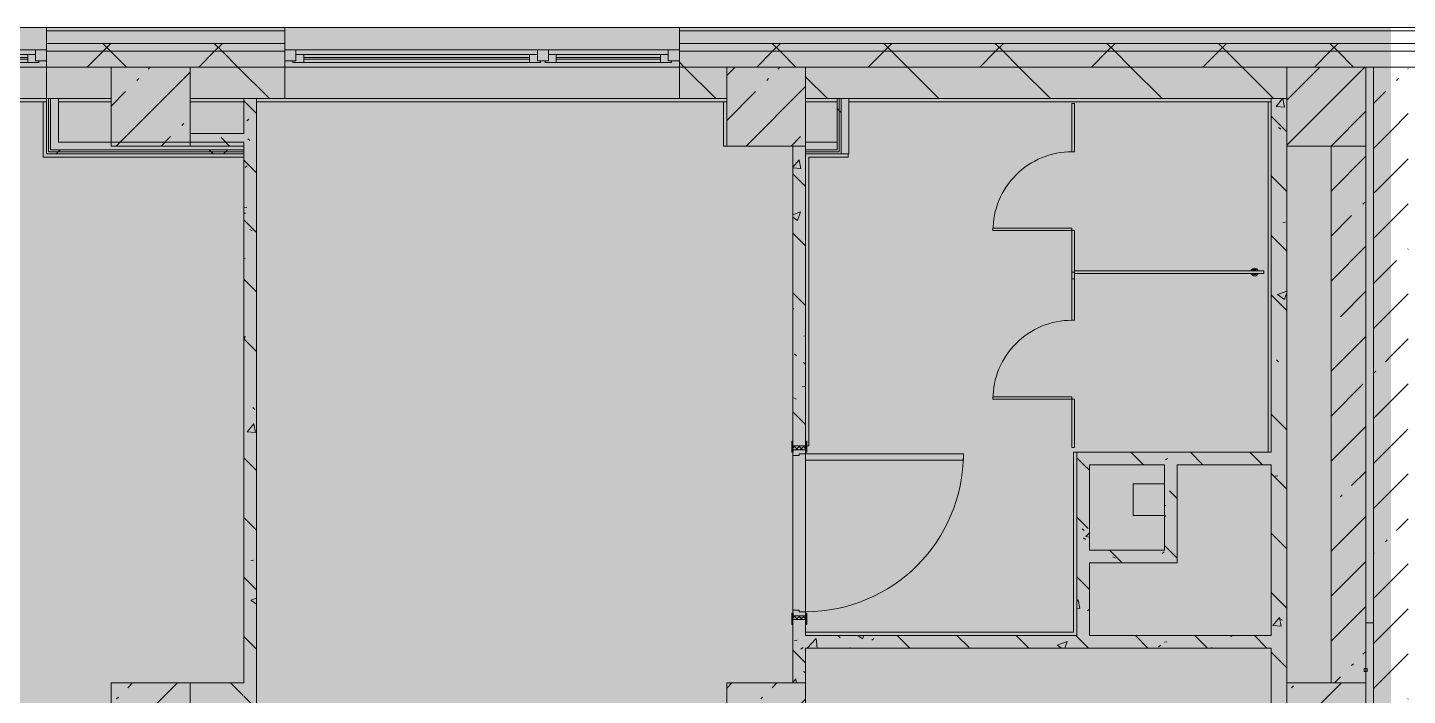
# Model space of a CAD drawing. Header units: millimetres. Extents: x 34897 to 231692, y -8553 to 29000.
# Drawn here: x 180901 to 189646, y 23120 to 27350 of the extents above; entities that cross this region are included whole.
import ezdxf

# ---------------------------------------------------------------- set-up
doc = ezdxf.new("R2010")
doc.units = ezdxf.units.MM
doc.layers.add('A-DETL-GENF-2', color=7, linetype='Continuous', lineweight=9, true_color=0xc0c0c0, transparency=0.4)
for name, color, linetype, lineweight, true_color in [('A-DOOR-1', 7, 'Continuous', 5, 0xaaaaaa), ('A-DOOR-2', 7, 'Continuous', 5, 0xe2e2e2), ('A-DOOR-3', 7, 'Continuous', 5, 0xb7b7b7), ('A-DOOR-4', 7, 'Continuous', 5, 0x737373), ('A-DOOR-FRAM-1', 7, 'Continuous', 5, 0xe2e2e2), ('A-DOOR-FRAM-2', 7, 'Continuous', 5, 0xaaaaaa), ('A-DOOR-FRAM-3', 7, 'Continuous', 5, 0xb7b7b7), ('A-FLOR-2', 7, 'Continuous', 5, 0xb7b7b7), ('A-GENM-1', 7, 'Continuous', 5, 0x737373), ('A-GENM-2', 7, 'Continuous', 5, 0xe2ddcd), ('A-GLAZ-3', 7, 'Continuous', 5, 0x737373), ('A-WALL-4', 7, 'Continuous', 9, 0x737373), ('A-WALL-5', 7, 'Continuous', 5, 0x737373), ('I-WALL-2', 7, 'Continuous', 5, 0xe7e7e7), ('I-WALL-3', 7, 'Continuous', 9, 0xe7e7e7), ('I-WALL-5', 7, 'Continuous', 5, 0x737373), ('I-WALL-6', 7, 'Continuous', 5, 0x787878), ('S-COLS-4', 7, 'Continuous', 5, 0x737373)]:
    doc.layers.add(name, color=color, linetype=linetype, lineweight=lineweight, true_color=true_color)
for name, color, linetype, lineweight in [('A-WALL', 7, 'Continuous', 9), ('A-WALL-3', 7, 'Continuous', 5), ('I-WALL-4', 7, 'Continuous', 5), ('S-COLS-3', 7, 'Continuous', 5)]:
    doc.layers.add(name, color=color, linetype=linetype, lineweight=lineweight)
pattern_1 = [(45, (104681.5, 0), (-285.1231, 285.1231), []), (45, (104966.64, 0), (-285.1231, 285.1231), [504.031, -100.806, 16.764, -84.042])]
pattern_2 = [(135, (104681.5, 0), (-377.1708, -377.1708), [533.4, -88.9, 17.78, -88.9]), (135, (104681.5, 376.94), (-377.1708, -377.1708), []), (50, (104681.5, 0), (637.6445, -55.7866), [66.675, -733.425]), (355, (104681.5, 0), (-123.3494, 668.699), [53.34, -586.74]), (100.451, (104734.65, -4.65), (514.299, 612.908), [56.665, -623.315]), (46.184, (104681.5, 177.8), (948.7764, -147.15), [100.012, -1100.137]), (96.636, (104760.6, 165.5), (830.909, 865.997), [84.998, -934.973]), (351.184, (104681.5, 177.8), (830.918, 865.988), [80.01, -880.11]), (21, (104770.4, 133.35), (530.6506, -357.9283), [66.675, -733.425]), (326, (104770.4, 133.35), (216.308, 644.6585), [53.34, -586.74]), (71.451, (104814.64, 103.5), (746.9596, 286.7243), [56.665, -623.315]), (37.5, (104681.52, 0), (10.81053, 295.9426), [16.764, -562.864, 16.764, -578.866, -588.962]), (37.5, (104681.52, 0), (10.81053, 295.9426), [-1175.258, 16.764, -572.198]), (7.5, (104681.52, 0), (233.8692, 350.6318), [16.764, -322.834, 16.764, -549.529, -224.472]), (7.5, (104681.52, 0), (233.8692, 350.6318), [-905.891, 16.764, -207.708]), (327.5, (104483.27, 0), (474.5678, -20.0513), [16.764, -205.486, 16.764, -676.656, -920.115]), (327.5, (104483.27, 0), (474.5678, -20.0513), [-915.67, 16.764, -903.351]), (317.5, (104394.37, 0), (518.4522, 88.9934), [16.764, -272.161, 16.764, -443.738, -653.415]), (317.5, (104394.37, 0), (518.4522, 88.9934), [-749.427, 16.764, -636.651])]
pattern_3 = [(45, (104681.5, 0), (-353.5534, 353.5534), []), (135, (104681.5, 0), (-353.5534, -353.5534), [])]
pattern_4 = [(45, (104681.5, 0), (-530.33, 530.33), []), (135, (104681.5, 0), (-530.33, -530.33), [])]

# ---------------------------------------------------------------- blocks, each defined once
blk = doc.blocks.new('BSC_Колонна _Прямоугольная - 500х500-23287078-2_10_2_птичка')
at = {"layer": 'S-COLS-3'}
h = blk.add_hatch(dxfattribs=at)
h.set_pattern_fill('FP_102', color=256, style=0, pattern_type=2)
h.set_pattern_definition([(45, (-84450, -22950), (-285.1231, 285.1231), []), (45, (-84164.88, -22950), (-285.1231, 285.1231), [504.031, -100.806, 16.764, -84.042])])
h.paths.add_polyline_path([(-250, -250), (250, -250), (250, 250), (-250, 250), (-250, -160)])
at = {"layer": 'S-COLS-4'}
for p, q in [((250, 250), (-250, 250)), ((-250, 250), (-250, -250)), ((250, -250), (250, 250)), ((-250, -250), (250, -250))]:
    blk.add_line(p, q, dxfattribs=at)
blk = doc.blocks.new('BSC_Колонна _Прямоугольная - 500х500-V88-2_10_2_птичка')
at = {"layer": 'S-COLS-3'}
h = blk.add_hatch(dxfattribs=at)
h.set_pattern_fill('FP_127', color=256, style=0, pattern_type=2)
h.set_pattern_definition([(45, (-77000, -22950), (-285.1231, 285.1231), []), (45, (-76714.88, -22950), (-285.1231, 285.1231), [504.031, -100.806, 16.764, -84.042])])
h.paths.add_polyline_path([(-250, -250), (250, -250), (250, 250), (-250, 250), (-250, -160)])
at = {"layer": 'S-COLS-4'}
for p, q in [((250, 250), (-250, 250)), ((-250, 250), (-250, -250)), ((250, -250), (250, 250)), ((-250, -250), (250, -250))]:
    blk.add_line(p, q, dxfattribs=at)
blk = doc.blocks.new('110_Дверь_СКБ_1Ст_Внутренняя1 - Д-4 1100x2100h_су мгн-32391219-2_10_2_птичка')
at = {"layer": 'A-DOOR-1'}
h = blk.add_hatch(dxfattribs=at)
h.set_pattern_fill('FP_133', color=256, style=0, pattern_type=2)
h.set_pattern_definition([(135, (1751.41, 104.685), (-14.14214, -14.14214), []), (225, (1751.41, 104.685), (14.14214, -14.14214), [])])
h.paths.add_polyline_path([(562.5, 40), (537.5, 40), (537.5, -40), (562.5, -40)])
at = {"layer": 'A-DOOR-2'}
h = blk.add_hatch(color=256, dxfattribs=at)
h.paths.add_polyline_path([(537.5, 40), (512.5, 40), (512.5, 0), (502.5, 0), (502.5, -40), (537.5, -40)])
h.paths.add_polyline_path([(-477.5, 0), (-487.5, 0), (-487.5, 40), (-512.5, 40), (-512.5, -40), (-477.5, -40)])
at = {"layer": 'A-DOOR-FRAM-1'}
for points in [[(-447.5, 40), (-447.5, 1040), (-487.5, 1040), (-487.5, 40)], [(-497.5, 40), (-497.5, 48), (-567.5, 48), (-567.5, 40)], [(592.5, 48), (522.5, 48), (522.5, 40), (592.5, 40)], [(-497.5, -40), (-567.5, -40), (-567.5, -48), (-497.5, -48)], [(592.5, -48), (592.5, -40), (522.5, -40), (522.5, -48)]]:
    blk.add_hatch(color=256, dxfattribs=at).paths.add_polyline_path(points)
at = {"layer": 'A-DOOR-FRAM-2'}
h = blk.add_hatch(dxfattribs=at)
h.set_pattern_fill('FP_134', color=256, style=0, pattern_type=2)
h.set_pattern_definition([(45, (-371.384, 104.685), (-14.1421, 14.1421), []), (135, (-371.384, 104.685), (-14.1421, -14.1421), [])])
h.paths.add_polyline_path([(-512.5, 40), (-537.5, 40), (-537.5, -40), (-512.5, -40)])
at = {"layer": 'A-DOOR-3'}
for p, q in [((-487.5, 1040), (-487.5, 40)), ((-447.5, 1040), (-487.5, 1040)), ((-447.5, 40), (-447.5, 1040)), ((-487.5, 40), (-447.5, 40))]:
    blk.add_line(p, q, dxfattribs=at)
blk.add_arc((-487.5, 40), 1000, 360, 90, dxfattribs=at)
at = {"layer": 'A-DOOR-FRAM-3'}
for p, q in [((-497.5, 48), (-567.5, 48)), ((-567.5, 48), (-567.5, 40)), ((-567.5, 40), (-497.5, 40)), ((-512.5, 40), (-537.5, 40)), ((-537.5, 40), (-537.5, -40)), ((-487.5, 40), (-512.5, 40)), ((-512.5, 40), (-512.5, -40)), ((-512.5, -40), (-512.5, 40)), ((-497.5, 40), (-512.5, 40)), ((-512.5, 40), (-512.5, 39)), ((-512.5, 39), (-497.5, 39)), ((-497.5, 40), (-497.5, 48)), ((-497.5, 39), (-497.5, 40)), ((-487.5, 0), (-487.5, 40)), ((-477.5, 0), (-487.5, 0)), ((-477.5, -40), (-477.5, 0)), ((512.5, 0), (502.5, 0)), ((502.5, 0), (502.5, -40)), ((512.5, 40), (512.5, 0)), ((537.5, 40), (512.5, 40)), ((592.5, 48), (522.5, 48)), ((522.5, 48), (522.5, 40)), ((537.5, 40), (522.5, 40)), ((522.5, 40), (522.5, 39)), ((522.5, 40), (592.5, 40)), ((522.5, 39), (537.5, 39)), ((537.5, -40), (537.5, 40)), ((562.5, 40), (537.5, 40)), ((537.5, 40), (537.5, -40)), ((537.5, 39), (537.5, 40)), ((562.5, -40), (562.5, 40)), ((592.5, 40), (592.5, 48)), ((-497.5, -40), (-567.5, -40)), ((-567.5, -40), (-567.5, -48)), ((-567.5, -48), (-497.5, -48)), ((-537.5, -40), (-512.5, -40)), ((-497.5, -39), (-512.5, -39)), ((-512.5, -39), (-512.5, -40)), ((-512.5, -40), (-477.5, -40)), ((-512.5, -40), (-497.5, -40)), ((-497.5, -40), (-497.5, -39)), ((-497.5, -48), (-497.5, -40)), ((502.5, -40), (537.5, -40)), ((537.5, -39), (522.5, -39)), ((522.5, -39), (522.5, -40)), ((522.5, -40), (537.5, -40)), ((592.5, -40), (522.5, -40)), ((522.5, -40), (522.5, -48)), ((522.5, -48), (592.5, -48)), ((537.5, -40), (537.5, -39)), ((537.5, -40), (562.5, -40)), ((592.5, -48), (592.5, -40))]:
    blk.add_line(p, q, dxfattribs=at)
blk = doc.blocks.new('120_Окно_СКБ_2Ст - 120_Окно_СКБ_2Ст 2500х2500 _мал створка справа_-23206729-2_10_2_птичка')
at = {"layer": 'A-GLAZ-3'}
for p, q in [((-1250, -75), (-1250, -5)), ((-1250, -5), (-1180, -5)), ((1250, -5), (-1250, -5)), ((-1180, -75), (-1250, -75)), ((-1250, -75), (-1200, -75)), ((-1180, -75), (-1200, -75)), ((-1200, -75), (-1200, -85)), ((-1200, -85), (370, -85)), ((370, -85), (-1200, -85)), ((-1180, -5), (-1180, -75)), ((350, -35), (-1180, -35)), ((-1180, -35), (-1180, -75)), ((-1130, -85), (-1130, -35)), ((-1130, -55), (300, -55)), ((300, -65), (-1130, -65)), ((300, -85), (300, -35)), ((350, -75), (350, -5)), ((350, -5), (420, -5)), ((350, -75), (350, -35)), ((420, -75), (350, -75)), ((370, -75), (350, -75)), ((370, -75), (400, -75)), ((370, -85), (370, -75)), ((420, -75), (400, -75)), ((400, -75), (400, -85)), ((400, -85), (1200, -85)), ((1200, -85), (400, -85)), ((420, -5), (420, -75)), ((1180, -35), (420, -35)), ((420, -35), (420, -75)), ((470, -85), (470, -35)), ((470, -55), (1130, -55)), ((1130, -65), (470, -65)), ((1130, -85), (1130, -35)), ((1180, -75), (1180, -5)), ((1180, -5), (1250, -5)), ((1180, -75), (1180, -35)), ((1250, -75), (1180, -75)), ((1200, -75), (1180, -75)), ((1200, -75), (1250, -75)), ((1200, -85), (1200, -75)), ((1250, -5), (1250, -75))]:
    blk.add_line(p, q, dxfattribs=at)
blk = doc.blocks.new('120_Окно_СКБ_2Ст - 120_Окно_СКБ_2Ст 2100х2400 _мал створка справа_-19092174-2_10_2_птичка')
at = {"layer": 'A-GLAZ-3'}
for p, q in [((-1050, -75), (-1050, -5)), ((-1050, -5), (-980, -5)), ((1050, -5), (-1050, -5)), ((-980, -75), (-1050, -75)), ((-1050, -75), (-1000, -75)), ((-980, -75), (-1000, -75)), ((-1000, -75), (-1000, -85)), ((-1000, -85), (170, -85)), ((170, -85), (-1000, -85)), ((-980, -5), (-980, -75)), ((150, -35), (-980, -35)), ((-980, -35), (-980, -75)), ((-930, -85), (-930, -35)), ((-930, -55), (100, -55)), ((100, -65), (-930, -65)), ((100, -85), (100, -35)), ((150, -75), (150, -5)), ((150, -5), (220, -5)), ((150, -75), (150, -35)), ((220, -75), (150, -75)), ((170, -75), (150, -75)), ((170, -75), (200, -75)), ((170, -85), (170, -75)), ((220, -75), (200, -75)), ((200, -75), (200, -85)), ((200, -85), (1000, -85)), ((1000, -85), (200, -85)), ((220, -5), (220, -75)), ((980, -35), (220, -35)), ((220, -35), (220, -75)), ((270, -85), (270, -35)), ((270, -55), (930, -55)), ((930, -65), (270, -65)), ((930, -85), (930, -35)), ((980, -75), (980, -5)), ((980, -5), (1050, -5)), ((980, -75), (980, -35)), ((1050, -75), (980, -75)), ((1000, -75), (980, -75)), ((1000, -75), (1050, -75)), ((1000, -85), (1000, -75)), ((1050, -5), (1050, -75))]:
    blk.add_line(p, q, dxfattribs=at)
blk = doc.blocks.new('BSC_Колонна _Прямоугольная - 500х500-V144-2_10_2_птичка')
at = {"layer": 'S-COLS-3'}
h = blk.add_hatch(dxfattribs=at)
h.set_pattern_fill('FP_175', color=256, style=0, pattern_type=2)
h.set_pattern_definition([(45, (-80900, -22950), (-285.1231, 285.1231), []), (45, (-80614.88, -22950), (-285.1231, 285.1231), [504.031, -100.806, 16.764, -84.042])])
h.paths.add_polyline_path([(-250, -250), (250, -250), (250, 250), (-250, 250), (-250, -160)])
at = {"layer": 'S-COLS-4'}
for p, q in [((250, 250), (-250, 250)), ((-250, 250), (-250, -250)), ((250, -250), (250, 250)), ((-250, -250), (250, -250))]:
    blk.add_line(p, q, dxfattribs=at)
blk = doc.blocks.new('131_Сантехническая перегородка_Дверь - СД-1-V184-2_10_2_птичка')
at = {"layer": 'A-GENM-2'}
for points in [[(0, -8), (305.2, -8), (305.2, 8), (0, 8)], [(805.2, -8), (1110.4, -8), (1110.4, 8), (805.2, 8)]]:
    blk.add_hatch(color=256, dxfattribs=at).paths.add_polyline_path(points)
at = {"layer": 'A-DOOR-4'}
for p, q in [((321.2, 508), (305.2, 508)), ((305.2, 8), (305.2, 508)), ((321.2, 8), (321.2, 508)), ((321.2, 8), (305.2, 8))]:
    blk.add_line(p, q, dxfattribs=at)
blk.add_arc((305.2, 8), 500, 360, 90, dxfattribs=at)
at = {"layer": 'A-GENM-1'}
for p, q in [((305.2, 8), (0, 8)), ((0, 8), (0, -8)), ((305.2, -8), (305.2, 8)), ((1110.4, 8), (805.2, 8)), ((805.2, 8), (805.2, -8)), ((1110.4, -8), (1110.4, 8)), ((0, -8), (305.2, -8)), ((805.2, -8), (1110.4, -8))]:
    blk.add_line(p, q, dxfattribs=at)
blk = doc.blocks.new('131_Сантехническая перегородка 8 - СП-1-30911291-2_10_2_птичка')
at = {"layer": 'A-GENM-2'}
blk.add_hatch(color=256, dxfattribs=at).paths.add_polyline_path([(0, 8), (0, -8), (1200, -8), (1200, 8)])
at = {"layer": 'A-GENM-1'}
for p, q in [((1200, 8), (0, 8)), ((0, 8), (0, -8)), ((1200, -8), (1200, 8)), ((0, -8), (1200, -8))]:
    blk.add_line(p, q, dxfattribs=at)
at = {"layer": 'A-GENM-1', "flags": 128}
for points in [[(71.5, 8), (71.1, 8.5), (70.8, 9), (70.4, 9.5), (70, 9.9), (69.6, 10.4), (69.2, 10.8), (68.8, 11.2), (68.3, 11.6), (67.8, 12), (67.3, 12.3), (66.8, 12.7), (66.3, 13), (65.8, 13.3), (65.3, 13.6), (64.7, 13.8), (64.2, 14), (63.6, 14.3), (63, 14.4), (62.4, 14.6), (61.9, 14.7), (61.3, 14.9), (60.7, 14.9), (60.1, 15), (59.5, 15.1), (58.9, 15.1), (58.3, 15.1), (57.7, 15), (57.1, 15), (56.5, 14.9), (55.9, 14.8), (55.3, 14.7), (54.7, 14.5), (54.1, 14.4), (53.5, 14.2), (53, 13.9), (52.4, 13.7), (51.9, 13.4), (51.4, 13.2), (50.8, 12.9), (50.3, 12.5), (49.8, 12.2), (49.3, 11.8), (48.9, 11.4), (48.4, 11), (48, 10.6), (47.6, 10.2), (47.2, 9.7), (46.8, 9.3), (46.4, 8.8), (46.1, 8.3), (45.9, 8)], [(45.9, -8), (46.3, -8.5), (46.6, -9), (47, -9.5), (47.4, -9.9), (47.8, -10.4), (48.2, -10.8), (48.6, -11.2), (49.1, -11.6), (49.6, -12), (50, -12.3), (50.5, -12.7), (51.1, -13), (51.6, -13.3), (52.1, -13.6), (52.7, -13.8), (53.2, -14), (53.8, -14.3), (54.4, -14.4), (54.9, -14.6), (55.5, -14.7), (56.1, -14.9), (56.7, -14.9), (57.3, -15), (57.9, -15.1), (58.5, -15.1), (59.1, -15.1), (59.7, -15), (60.3, -15), (60.9, -14.9), (61.5, -14.8), (62.1, -14.7), (62.7, -14.5), (63.3, -14.4), (63.8, -14.2), (64.4, -13.9), (65, -13.7), (65.5, -13.4), (66, -13.2), (66.6, -12.9), (67.1, -12.5), (67.6, -12.2), (68, -11.8), (68.5, -11.4), (69, -11), (69.4, -10.6), (69.8, -10.2), (70.2, -9.7), (70.6, -9.3), (70.9, -8.8), (71.3, -8.3), (71.5, -8)]]:
    blk.add_lwpolyline(points, dxfattribs=at)
at = {"layer": 'A-GENM-1'}
for radius, start, end in [(24.6, 19.91127, 160.08873), (17.6, 45, 135), (17.6, 45, 135), (15.1, 45, 135), (24.6, 199.91127, 340.08873), (17.6, 225, 315), (17.6, 225, 315), (15.1, 225, 315)]:
    blk.add_arc((58.7, 0), radius, start, end, dxfattribs=at)

msp = doc.modelspace()

# ---------------------------------------------------------------- hatches: boundary and pattern name
at = {"layer": 'A-DETL-GENF-2'}
msp.add_hatch(color=256, dxfattribs=at).paths.add_polyline_path([(180522.5, -280), (180541.5, -280), (180541.5, 3300), (189541.5, 3300), (189541.5, 27350), (146591.5, 27350), (146591.5, 23778), (143441.5, 23778), (143441.5, -280), (179594.9, -280)])
at = {"layer": 'A-WALL-3'}
h = msp.add_hatch(dxfattribs=at)
h.set_pattern_fill('FP_93', color=256, style=0, pattern_type=2)
h.set_pattern_definition(pattern_3)
h.paths.add_polyline_path([(189485.4, 27200), (189541.5, 27200), (189541.5, 27250), (185031.5, 27250), (185031.5, 27200), (188870.1, 27200)])
h.paths.add_polyline_path([(181450, 27200), (182531.5, 27200), (182531.5, 27250), (181021.5, 27250), (181021.5, 27200)])
h.paths.add_polyline_path([(172174.8, 27200), (172641.5, 27200), (172638.5, 27250), (170841.5, 27250), (170841.5, 27200), (171247.3, 27200)])
h.paths.add_polyline_path([(173541.5, 27200), (178921.5, 27200), (178921.5, 27250), (173541.5, 27250)])
h.paths.add_polyline_path([(169941.5, 27200), (169941.5, 27250), (168861.5, 27250), (168861.5, 27200), (169636.7, 27200)])
h.paths.add_polyline_path([(154341.8, 27200), (155441.7, 27200), (155441.7, 27250), (154341.8, 27250)])
h.paths.add_polyline_path([(164541.5, 27200), (165721.5, 27200), (165721.5, 27250), (164541.5, 27250)])
h.paths.add_polyline_path([(161841.5, 27200), (161841.5, 27250), (160591.4, 27250), (160591.4, 27200), (161508.3, 27200)])
h.paths.add_polyline_path([(159189.5, 27200), (159691.4, 27200), (159691.4, 27250), (158541.7, 27250), (158541.7, 27200)])
h.paths.add_polyline_path([(146741.5, 27200), (149088.5, 27200), (149088.5, 27250), (146691.5, 27250), (146691.5, 27200)])
h.paths.add_polyline_path([(153441.8, 27200), (153441.8, 27250), (152188.5, 27250), (152188.5, 27200), (152696.9, 27200)])
h = msp.add_hatch(dxfattribs=at)
h.set_pattern_fill('FP_93', color=256, style=0, pattern_type=2)
h.set_pattern_definition(pattern_3)
h.paths.add_polyline_path([(188881.5, 27100), (189541.5, 27100), (189541.5, 27200), (185031.5, 27200), (185031.5, 27100), (188870.1, 27100)])
h.paths.add_polyline_path([(172174.8, 27100), (172641.5, 27100), (172638.5, 27200), (170841.5, 27200), (170841.5, 27100), (171441.5, 27100)])
h.paths.add_polyline_path([(169941.5, 27100), (169941.5, 27200), (168861.5, 27200), (168861.5, 27100), (169636.7, 27100)])
h.paths.add_polyline_path([(173541.5, 27100), (178921.5, 27100), (178921.5, 27200), (173541.5, 27200)])
h.paths.add_polyline_path([(182531.5, 27100), (182531.5, 27200), (181021.5, 27200), (181021.5, 27100), (182377.5, 27100)])
h.paths.add_polyline_path([(161841.5, 27100), (161841.5, 27200), (160591.4, 27200), (160591.4, 27100), (161508.3, 27100)])
h.paths.add_polyline_path([(165721.5, 27100), (165721.5, 27200), (164541.5, 27200), (164541.5, 27100), (165682.1, 27100)])
h.paths.add_polyline_path([(158541.7, 27100), (159691.4, 27100), (159691.4, 27200), (158541.7, 27200)])
h.paths.add_polyline_path([(149088.5, 27100), (149088.5, 27200), (146741.5, 27200), (146741.5, 27100), (148059.3, 27100)])
h.paths.add_polyline_path([(152188.5, 27100), (153441.8, 27100), (153441.8, 27200), (152188.5, 27200)])
h.paths.add_polyline_path([(154341.8, 27100), (155441.7, 27100), (155441.7, 27200), (154341.8, 27200)])
h = msp.add_hatch(dxfattribs=at)
h.set_pattern_fill('FP_93', color=256, style=0, pattern_type=2)
h.set_pattern_definition(pattern_3)
h.paths.add_polyline_path([(193507.7, 27200), (197841.5, 27200), (197841.5, 27250), (189541.5, 27250), (189541.5, 27200), (192580.2, 27200)])
h = msp.add_hatch(dxfattribs=at)
h.set_pattern_fill('FP_93', color=256, style=0, pattern_type=2)
h.set_pattern_definition(pattern_3)
h.paths.add_polyline_path([(197741.5, 27100), (197741.5, 27200), (189541.5, 27200), (189541.5, 27100), (197217.8, 27100)])
at = {"layer": 'I-WALL-2'}
for points in [[(181096.5, 26625), (181096.5, 26900), (181046.5, 26900), (181046.5, 26625)], [(186106.5, 26550), (186106.5, 26900), (186056.5, 26900), (186056.5, 26550), (186087.6, 26550)], [(182271.5, 26575), (182271.5, 26625), (181046.5, 26625), (181046.5, 26575), (181450, 26575)]]:
    msp.add_hatch(color=256, dxfattribs=at).paths.add_polyline_path(points)
at = {"layer": 'I-WALL-3'}
msp.add_hatch(color=256, dxfattribs=at).paths.add_polyline_path([(186031.5, 26575), (186031.5, 26625), (185831.5, 26625), (185831.5, 26575)])
at = {"layer": 'I-WALL-4'}
h = msp.add_hatch(dxfattribs=at)
h.set_pattern_fill('FP_104', color=256, style=0, pattern_type=2)
h.set_pattern_definition([(135, (104681.5, 0), (-353.5534, -353.5534), [])])
h.paths.add_polyline_path([(185031.5, 26900), (185331.5, 26900), (185331.5, 27100), (185031.5, 27100), (185031.5, 26974.9)])
h.paths.add_polyline_path([(188881.5, 26900), (188881.5, 27100), (185831.5, 27100), (185831.5, 26900), (188870.1, 26900)])
h.paths.add_polyline_path([(178221.5, 26900), (178221.5, 27100), (175491.5, 27100), (175491.5, 26900), (177739.9, 26900)])
h.paths.add_polyline_path([(172641.5, 26900), (172638.5, 27100), (171441.5, 27100), (171441.5, 26900), (172638.5, 26900)])
h.paths.add_polyline_path([(178921.5, 26900), (178921.5, 27100), (178721.5, 27100), (178721.5, 26900)])
h.paths.add_polyline_path([(173541.5, 26900), (174991.5, 26900), (174991.5, 27100), (173541.5, 27100)])
h.paths.add_polyline_path([(181431.5, 26900), (181431.5, 27100), (181021.5, 27100), (181021.5, 26900)])
h.paths.add_polyline_path([(182531.5, 26900), (182531.5, 27100), (181931.5, 27100), (181931.5, 26900), (182377.5, 26900)])
h.paths.add_polyline_path([(161044.5, 26900), (161841.5, 26900), (161841.5, 27100), (160591.4, 27100), (160591.4, 26900)])
h.paths.add_polyline_path([(158541.7, 26900), (159691.4, 26900), (159691.4, 27100), (158541.7, 27100)])
h.paths.add_polyline_path([(164541.5, 26900), (165741.5, 26900), (165741.5, 27100), (164541.5, 27100)])
h.paths.add_polyline_path([(169146.3, 26900), (169941.5, 26900), (169941.5, 27100), (168841.5, 27100), (168841.5, 26900)])
h.paths.add_polyline_path([(155046.3, 26900), (155441.7, 26900), (155441.7, 27100), (155046.3, 27100)])
h = msp.add_hatch(dxfattribs=at)
h.set_pattern_fill('FP_101', color=256, style=0, pattern_type=2)
h.set_pattern_definition(pattern_1)
h.paths.add_polyline_path([(189541.5, 18370), (189541.5, 27100), (189431.5, 27100), (189431.5, 18370)])
h = msp.add_hatch(dxfattribs=at)
h.set_pattern_fill('FP_101', color=256, style=0, pattern_type=2)
h.set_pattern_definition(pattern_1)
h.paths.add_polyline_path([(189651.5, 18370), (189651.5, 27100), (189541.5, 27100), (189541.5, 18370)])
h = msp.add_hatch(dxfattribs=at)
h.set_pattern_fill('FP_205', color=256, style=0, pattern_type=2)
h.set_pattern_definition(pattern_4)
h.paths.add_polyline_path([(186044, 26575), (186044, 26900), (186031.5, 26900), (186031.5, 26575)])
h = msp.add_hatch(dxfattribs=at)
h.set_pattern_fill('FP_205', color=256, style=0, pattern_type=2)
h.set_pattern_definition(pattern_4)
h.paths.add_polyline_path([(186056.5, 26562.5), (186056.5, 26900), (186044, 26900), (186044, 26562.5)])
h = msp.add_hatch(dxfattribs=at)
h.set_pattern_fill('FP_101', color=256, style=0, pattern_type=2)
h.set_pattern_definition(pattern_1)
h.paths.add_polyline_path([(189381.5, 15150), (189381.5, 15530), (189161.5, 15530), (189161.5, 15150)])
h.paths.add_polyline_path([(189161.5, 18570), (189381.5, 18570), (189381.5, 18600), (189161.5, 18600)])
h.paths.add_polyline_path([(189381.5, 19100), (189381.5, 22700), (189161.5, 22700), (189161.5, 19100), (189170, 19100)])
h.paths.add_polyline_path([(189285.6, 23200), (189381.5, 23200), (189381.5, 26600), (189161.5, 26600), (189161.5, 23200)])
h = msp.add_hatch(dxfattribs=at)
h.set_pattern_fill('FP_205', color=256, style=0, pattern_type=2)
h.set_pattern_definition(pattern_4)
h.paths.add_polyline_path([(182271.5, 26550), (182271.5, 26562.5), (181021.5, 26562.5), (181021.5, 26550), (181450, 26550)])
h = msp.add_hatch(dxfattribs=at)
h.set_pattern_fill('FP_205', color=256, style=0, pattern_type=2)
h.set_pattern_definition(pattern_4)
h.paths.add_polyline_path([(182271.5, 26562.5), (182271.5, 26575), (181034, 26575), (181034, 26562.5), (181450, 26562.5)])
at = {"layer": 'I-WALL-6'}
h = msp.add_hatch(dxfattribs=at)
h.set_pattern_fill('FP_114', color=256, style=0, pattern_type=2)
h.set_pattern_definition(pattern_2)
h.paths.add_polyline_path([(182271.5, 18800), (182351.5, 18800), (182351.5, 26900), (182271.5, 26900), (182271.5, 20476.2)])
h = msp.add_hatch(dxfattribs=at)
h.set_pattern_fill('FP_114', color=256, style=0, pattern_type=2)
h.set_pattern_definition(pattern_2)
h.paths.add_polyline_path([(188782.2, 18800), (188881.5, 18800), (188881.5, 26900), (188782.2, 26900), (188782.2, 20476.2)])
h = msp.add_hatch(dxfattribs=at)
h.set_pattern_fill('FP_114', color=256, style=0, pattern_type=2)
h.set_pattern_definition(pattern_2)
h.paths.add_polyline_path([(182271.5, 26600), (182271.5, 26680), (181931.5, 26680), (181931.5, 26600)])
h = msp.add_hatch(dxfattribs=at)
h.set_pattern_fill('FP_114', color=256, style=0, pattern_type=2)
h.set_pattern_definition(pattern_2)
h.paths.add_polyline_path([(185831.5, 23200), (185831.5, 23600), (185751.5, 23600), (185751.5, 23200)])
h.paths.add_polyline_path([(185831.5, 24700), (185831.5, 26600), (185751.5, 26600), (185751.5, 24700)])
h = msp.add_hatch(dxfattribs=at)
h.set_pattern_fill('FP_114', color=256, style=0, pattern_type=2)
h.set_pattern_definition(pattern_2)
h.paths.add_polyline_path([(187942.6, 24580), (188782.2, 24580), (188782.2, 24660), (187550, 24660), (187550, 24580), (187630, 24580)])
h = msp.add_hatch(dxfattribs=at)
h.set_pattern_fill('FP_114', color=256, style=0, pattern_type=2)
h.set_pattern_definition(pattern_2)
h.paths.add_polyline_path([(187550, 23500), (187630, 23500), (187630, 24580), (187550, 24580), (187550, 23946.9)])
h = msp.add_hatch(dxfattribs=at)
h.set_pattern_fill('FP_114', color=256, style=0, pattern_type=2)
h.set_pattern_definition(pattern_2)
h.paths.add_polyline_path([(188186.6, 24040), (188186.6, 24580), (188106.6, 24580), (188106.6, 24040)])
h = msp.add_hatch(dxfattribs=at)
h.set_pattern_fill('FP_114', color=256, style=0, pattern_type=2)
h.set_pattern_definition(pattern_2)
h.paths.add_polyline_path([(187630, 23960), (188186.6, 23960), (188186.6, 24040), (187630, 24040)])
h = msp.add_hatch(dxfattribs=at)
h.set_pattern_fill('FP_114', color=256, style=0, pattern_type=2)
h.set_pattern_definition(pattern_2)
h.paths.add_polyline_path([(187942.6, 23420), (188782.2, 23420), (188782.2, 23500), (185831.5, 23500), (185831.5, 23420), (187015.1, 23420)])
h = msp.add_hatch(dxfattribs=at)
h.set_pattern_fill('FP_114', color=256, style=0, pattern_type=2)
h.set_pattern_definition(pattern_2)
h.paths.add_polyline_path([(182271.5, 23120), (182271.5, 23200), (181931.5, 23200), (181931.5, 23120)])
at = {"layer": 'S-COLS-3'}
h = msp.add_hatch(dxfattribs=at)
h.set_pattern_fill('FP_101', color=256, style=0, pattern_type=2)
h.set_pattern_definition(pattern_1)
h.paths.add_polyline_path([(181431.5, 26600), (181931.5, 26600), (181931.5, 27100), (181431.5, 27100), (181431.5, 26675.5)])
h = msp.add_hatch(dxfattribs=at)
h.set_pattern_fill('FP_101', color=256, style=0, pattern_type=2)
h.set_pattern_definition(pattern_1)
h.paths.add_polyline_path([(185831.5, 26600), (185831.5, 27100), (185331.5, 27100), (185331.5, 26600)])
h = msp.add_hatch(dxfattribs=at)
h.set_pattern_fill('FP_101', color=256, style=0, pattern_type=2)
h.set_pattern_definition(pattern_1)
h.paths.add_polyline_path([(189260.9, 26600), (189381.5, 26600), (189381.5, 27100), (188881.5, 27100), (188881.5, 26600)])

# ---------------------------------------------------------------- linework, layer by layer
at = {"layer": 'A-FLOR-2'}
for p, q in [((181000.5, 26879), (178721.5, 26879)), ((181000.5, 26530), (181000.5, 26879)), ((185310.5, 26600), (185310.5, 26880)), ((188762.2, 24660), (188762.2, 26880)), ((185331.5, 26600), (185310.5, 26600)), ((182271.5, 26530), (181000.5, 26530)), ((186101.5, 26530), (185851.5, 26530)), ((185851.5, 26530), (185851.5, 24700)), ((186101.5, 26550), (186101.5, 26530)), ((185851.5, 24700), (185839.5, 24700)), ((187530, 23520), (187530, 24660)), ((187530, 24660), (187550, 24660)), ((187906.6, 24459.9), (188106.6, 24459.9)), ((187906.6, 24259.9), (187906.6, 24459.9)), ((188106.6, 24259.9), (187906.6, 24259.9)), ((189431.5, 23580), (189381.5, 23580)), ((185831.5, 23520), (187530, 23520))]:
    msp.add_line(p, q, dxfattribs=at)
at = {"layer": 'A-WALL'}
for p, q in [((197971.5, 27330), (185031.5, 27330)), ((197891.5, 27250), (185031.5, 27250)), ((197841.5, 27200), (185031.5, 27200))]:
    msp.add_line(p, q, dxfattribs=at)
at = {"layer": 'A-WALL-3'}
for p, q in [((197991.5, 27350), (181021.5, 27350)), ((188881.5, 27100), (197741.5, 27100))]:
    msp.add_line(p, q, dxfattribs=at)
at = {"layer": 'A-WALL-4'}
for p, q in [((182531.5, 27330), (181021.5, 27330)), ((182531.5, 27250), (181021.5, 27250)), ((182531.5, 27200), (181021.5, 27200)), ((181431.5, 27100), (181021.5, 27100)), ((182531.5, 27100), (181931.5, 27100)), ((185331.5, 27100), (185031.5, 27100)), ((188881.5, 27100), (185831.5, 27100)), ((181034, 26900), (181034, 26562.5)), ((181046.5, 26900), (181046.5, 26575)), ((182351.5, 26900), (182271.5, 26900)), ((186044, 26900), (186044, 26562.5)), ((186056.5, 26900), (186056.5, 26550)), ((188881.5, 26900), (188782.2, 26900)), ((186031.5, 26625), (186031.5, 26575)), ((181034, 26562.5), (182271.5, 26562.5)), ((181046.5, 26575), (182271.5, 26575)), ((186031.5, 26575), (185831.5, 26575)), ((186044, 26562.5), (185831.5, 26562.5))]:
    msp.add_line(p, q, dxfattribs=at)
at = {"layer": 'A-WALL-5'}
for p, q in [((181021.5, 27350), (161841.5, 27350)), ((181021.5, 27350), (181021.5, 27100)), ((182531.5, 27100), (182531.5, 27350)), ((185031.5, 27350), (185031.5, 27100)), ((181431.5, 27100), (181931.5, 27100)), ((185331.5, 27100), (185831.5, 27100)), ((189391.5, 23290.5), (189371.5, 23290.5)), ((189371.5, 23290.5), (189371.5, 23270.5)), ((189371.5, 23270.5), (189391.5, 23270.5)), ((189391.5, 23270.5), (189391.5, 23290.5))]:
    msp.add_line(p, q, dxfattribs=at)
at = {"layer": 'I-WALL-5'}
for p, q in [((178921.5, 27100), (181021.5, 27100)), ((181021.5, 27100), (181021.5, 26550)), ((181431.5, 26900), (181431.5, 27100)), ((181931.5, 27100), (181931.5, 26900)), ((182531.5, 26900), (182531.5, 27100)), ((182531.5, 27100), (185031.5, 27100)), ((185031.5, 27100), (185031.5, 26900)), ((185331.5, 26900), (185331.5, 27100)), ((185831.5, 27100), (185831.5, 26900)), ((188881.5, 26900), (188881.5, 27100)), ((189431.5, 27100), (189431.5, 18370)), ((181431.5, 26900), (178721.5, 26900)), ((181022.4, 26880), (178721.5, 26880)), ((181096.5, 26625), (181096.5, 26900)), ((181431.5, 26880), (181096.5, 26880)), ((181931.5, 26900), (182271.5, 26900)), ((182271.5, 26880), (181931.5, 26880)), ((182271.5, 26900), (182271.5, 26680)), ((185331.5, 26900), (182351.5, 26900)), ((182351.5, 18800), (182351.5, 26900)), ((185331.5, 26880), (182351.5, 26880)), ((185831.5, 26900), (188782.2, 26900)), ((186031.5, 26880), (185831.5, 26880)), ((186031.5, 26900), (186031.5, 26625)), ((186106.5, 26550), (186106.5, 26900)), ((188782.2, 26880), (186106.5, 26880)), ((188782.2, 26900), (188782.2, 24660)), ((188882.2, 26900), (188881.5, 26900)), ((188882.2, 23200), (188882.2, 26900)), ((182271.5, 26680), (181931.5, 26680)), ((181931.5, 26680), (181931.5, 26600)), ((182271.5, 26625), (181096.5, 26625)), ((181931.5, 26600), (182271.5, 26600)), ((182271.5, 26550), (182271.5, 26625)), ((182271.5, 26600), (182271.5, 23200)), ((185831.5, 26600), (185751.5, 26600)), ((185751.5, 26600), (185751.5, 24730)), ((186031.5, 26625), (185831.5, 26625)), ((185831.5, 26625), (185831.5, 24730)), ((189161.5, 26600), (189161.5, 23200)), ((189381.5, 26600), (189161.5, 26600)), ((189381.5, 23200), (189381.5, 26600)), ((181021.5, 26550), (182271.5, 26550)), ((185831.5, 26550), (186106.5, 26550)), ((188782.2, 24660), (187550, 24660)), ((187550, 24660), (187550, 23500)), ((185751.5, 23660), (185751.5, 24640)), ((185831.5, 24610), (185831.5, 23650)), ((187630, 24580), (188106.6, 24580)), ((187630, 24040), (187630, 24580)), ((188106.6, 24580), (188106.6, 24040)), ((188186.6, 24580), (188782.2, 24580)), ((188186.6, 23960), (188186.6, 24580)), ((188782.2, 24580), (188782.2, 23500)), ((188106.6, 24040), (187630, 24040)), ((187630, 23500), (187630, 23960)), ((187630, 23960), (188186.6, 23960)), ((185751.5, 23570), (185751.5, 23200)), ((185831.5, 23500), (185831.5, 23570)), ((187550, 23500), (185831.5, 23500)), ((188782.2, 23500), (187630, 23500)), ((185831.5, 23420), (188782.2, 23420)), ((185831.5, 23200), (185831.5, 23420)), ((188782.2, 23420), (188782.2, 18800)), ((182271.5, 23200), (181931.5, 23200))]:
    msp.add_line(p, q, dxfattribs=at)
at = {"layer": 'S-COLS-4'}
for p, q in [((181931.5, 27100), (181431.5, 27100)), ((181431.5, 27100), (181431.5, 26900)), ((181931.5, 26900), (181931.5, 27100)), ((185831.5, 27100), (185331.5, 27100)), ((185331.5, 27100), (185331.5, 26900)), ((185831.5, 26900), (185831.5, 27100)), ((189381.5, 27100), (188881.5, 27100)), ((188881.5, 27100), (188881.5, 26900)), ((189381.5, 26600), (189381.5, 27100)), ((181431.5, 26900), (181431.5, 26600)), ((181931.5, 26600), (181931.5, 26900)), ((185331.5, 26900), (185331.5, 26600)), ((185831.5, 26600), (185831.5, 26900)), ((188881.5, 26900), (188881.5, 26600)), ((181431.5, 26600), (181931.5, 26600)), ((185331.5, 26600), (185831.5, 26600)), ((188881.5, 26600), (189381.5, 26600))]:
    msp.add_line(p, q, dxfattribs=at)

# ---------------------------------------------------------------- block references
at = {"layer": 'A-DOOR-3', "rotation": 270}
msp.add_blockref('110_Дверь_СКБ_1Ст_Внутренняя1 - Д-4 1100x2100h_су мгн-32391219-2_10_2_птичка', (185791.5, 24162.5), dxfattribs=at)
at = {"layer": 'A-GENM-1'}
for name, p, rotation in [('131_Сантехническая перегородка_Дверь - СД-1-V184-2_10_2_птичка', (187527, 25758.6), 89.99999999997607), ('131_Сантехническая перегородка_Дверь - СД-1-V184-2_10_2_птичка', (187527, 24691), 89.99999999997607), ('131_Сантехническая перегородка 8 - СП-1-30911291-2_10_2_птичка', (188735.8, 25801.4), 180)]:
    msp.add_blockref(name, p, dxfattribs=dict(at, rotation=rotation))
at = {"layer": 'A-GLAZ-3'}
for name, p in [('120_Окно_СКБ_2Ст - 120_Окно_СКБ_2Ст 2100х2400 _мал створка справа_-19092174-2_10_2_птичка', (179971.5, 27215)), ('120_Окно_СКБ_2Ст - 120_Окно_СКБ_2Ст 2500х2500 _мал створка справа_-23206729-2_10_2_птичка', (183781.5, 27215))]:
    msp.add_blockref(name, p, dxfattribs=at)
at = {"layer": 'S-COLS-4'}
for name, p in [('BSC_Колонна _Прямоугольная - 500х500-V88-2_10_2_птичка', (181681.5, 22950)), ('BSC_Колонна _Прямоугольная - 500х500-V144-2_10_2_птичка', (185581.5, 22950)), ('BSC_Колонна _Прямоугольная - 500х500-23287078-2_10_2_птичка', (189131.5, 22950))]:
    msp.add_blockref(name, p, dxfattribs=at)

doc.saveas('drawing.dxf')
